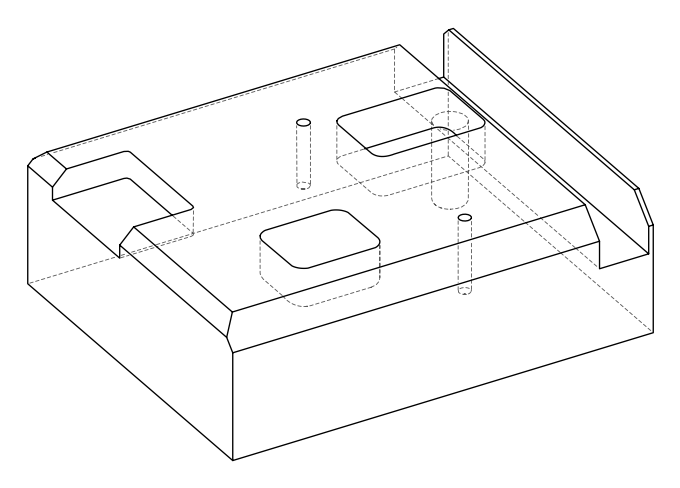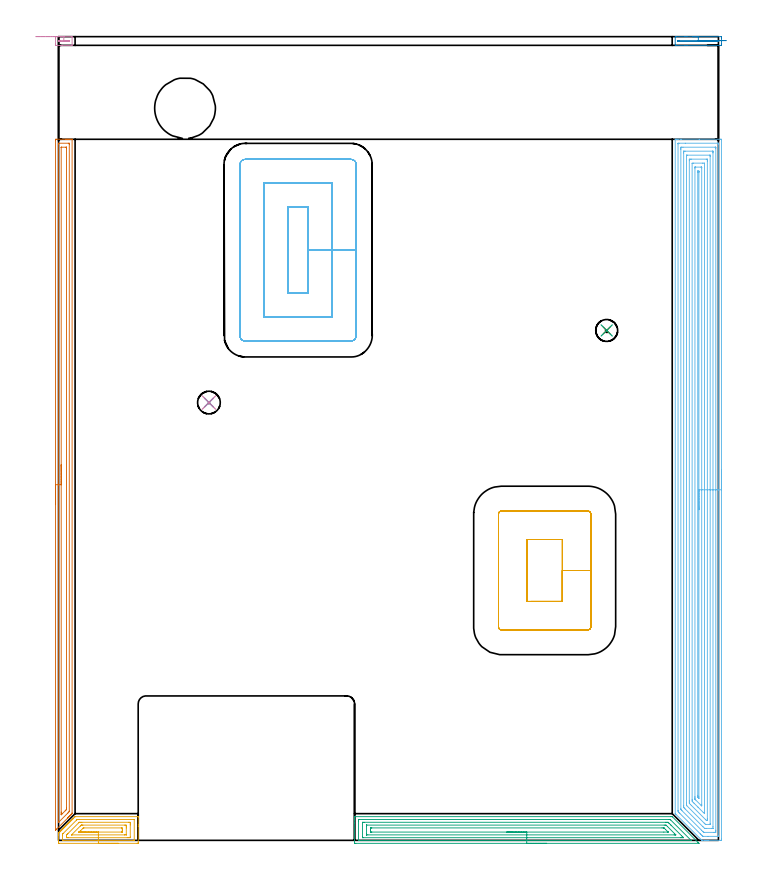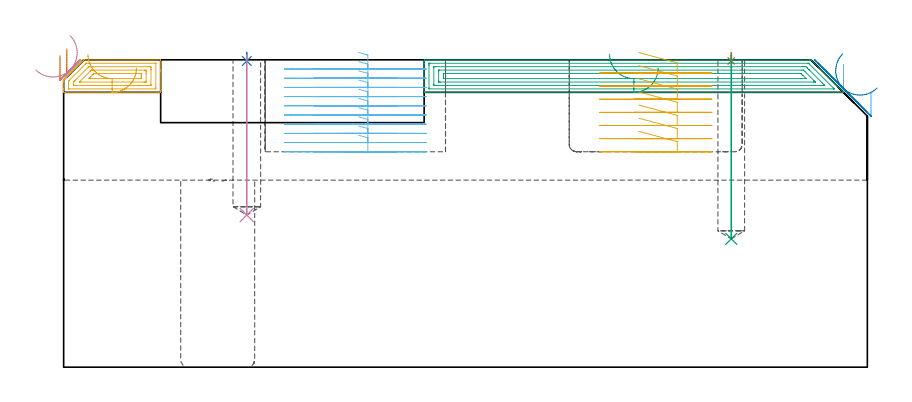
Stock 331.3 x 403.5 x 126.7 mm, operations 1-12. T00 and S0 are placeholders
(PLAN: 15 operations, 8 tool changes, 186.8 min)
(1 SPOT_DRILL | STEP1POCKET | NXT0321_9005460120000 | 0.03 min | 1 mm3)
(2 SPOT_DRILL_1 | STEP1POCKET_1 | NXT0321_9005460120000 | 0.03 min | 1 mm3)
(3 DRILL_BLIND_HOLE_INTO_CENTER | STEP1POCKET | UGT0301_505 | 0.3 min | 6774 mm3)
(4 DRILL_BLIND_HOLE_INTO_CENTER_1 | STEP1POCKET_1 | UGT0301_225 | 0.27 min | 6274 mm3)
(5 AREA_MILL | FG_CHAMFER_SURFACE | UGT0205_001 | 1.77 min | 4210 mm3)
(6 AREA_MILL_1 | FG_CHAMFER_SURFACE_1 | UGT0205_001 | 25.31 min | 96919 mm3)
(7 AREA_MILL_2 | FG_CHAMFER_SURFACE_2 | UGT0205_001 | 8.47 min | 11948 mm3)
(8 AREA_MILL_3 | FG_CHAMFER_SURFACE_3 | UGT0205_001 | 0.67 min | 3387 mm3)
(9 AREA_MILL_4 | FG_CHAMFER_SURFACE_4 | UGT0205_001 | 6.94 min | 15339 mm3)
(10 AREA_MILL_5 | FG_CHAMFER_SURFACE_5 | UGT0205_001 | 0.33 min | 331 mm3)
(11 MILL_RECTANGULAR_POCKET | POCKET_RECTANGULAR_STRAIGHT | NXT0201_007 | Follow Part, ap 6.25, ae 75% | 5.45 min | 221669 mm3)
(12 MILL_RECTANGULAR_POCKET_1 | POCKET_RECTANGULAR_STRAIGHT_1 | NXT0201_012 | Follow Part, ap 4, ae 75% | 13.68 min | 298232 mm3)
(13 MILL_SLOT | SLOT_PARTIAL_RECTANGULAR | NXT0201_008 | Follow Part, ap 1.5, ae 75% | 110.41 min | 202518 mm3)
(14 MILL_RECTANGULAR_SLOT | SLOT_RECTANGULAR | UGT0201_009 | Follow Part, ap 11.25, ae 75% | 9.69 min | 769263 mm3)
(15 MILL_THROUGH_HOLE_FROM_SOLID_MATERIAL | STEP1HOLE | NXT0201_007 | Circular | 3.48 min | 56068 mm3)
(TOOL NXT0321_9005460120000 | NC Spot Drill, 142deg, 12mm, Carbide, Uncoated | D12 PA142 FL30 Z2)
(TOOL UGT0301_505 | Carbide Drill 11.0 mm | D11 PA118 FL94 Z2)
(TOOL UGT0301_225 | Twist Drill 11.4 mm | D11.4 PA118 FL92 Z2)
(TOOL UGT0205_001 | Chamfer Mill 20 x 3 x 45 deg. | D20 FL50 Z2)
(TOOL NXT0201_007 | ENDMILL 25mm [R216.25-25050GCK54P 1620] | D25 R3 FL54 Z5)
(TOOL NXT0201_012 | ENDMILL 16mm [2P460-1600-NA 1630] | D16 FL38 Z6)
(TOOL NXT0201_008 | ENDMILL 6mm [2P460-0600-NA 1630] | D6 FL26 Z6)
(TOOL UGT0201_009 | End Mill 45 mm | D45 FL63 Z6)
(OP 1 SPOT_DRILL)
G17 G21 G94 G90
T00 M6
G54
G17 G0 G90 X275.2 Y256. S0 M3
G43 Z136.7 H0
G94 G81 G98 Z126.227 F250. R129.7
G80
M5
M2
(OP 2 SPOT_DRILL_1)
G17 G21 G94 G90
T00 M6
G54
G17 G0 G90 X75.5 Y219.8 S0 M3
G43 Z136.7 H0
G94 G81 G98 Z126.209 F250. R129.7
G80
M5
M2
(OP 3 DRILL_BLIND_HOLE_INTO_CENTER)
G17 G21 G94 G90
T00 M6
G54
G17 G0 G90 X275.2 Y256. S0 M3
G43 Z136.7 H0
G94 G81 G98 Z52.9 F250. R128.7
G80
M5
M2
(OP 4 DRILL_BLIND_HOLE_INTO_CENTER_1)
G17 G21 G94 G90
T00 M6
G54
G17 G0 G90 X75.5 Y219.8 S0 M3
G43 Z136.7 H0
G94 G81 G98 Z62.7 F250. R128.7
G80
M5
M2
(OP 5 AREA_MILL)
G17 G21 G94 G90
T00 M6
G54
G17 G0 G90 X30. Y-1.5 S1061 M3
G43 Z136.7 H0
Z123.3
G94 G1 X29.962 Z122.429 F250.
X29.848 Z121.564
X29.659 Z120.712
X29.397 Z119.88
X29.063 Z119.074
X28.66 Z118.3
X28.192 Z117.564
X27.66 Z116.872
X27.071 Z116.229
X26.428 Z115.64
X25.736 Z115.109
X25. Z114.64
X24.226 Z114.237
X23.42 Z113.903
X22.588 Z113.641
X21.736 Z113.452
X20.872 Z113.338
X20. Z113.3
X0.512
X0.017 Y-1.492 Z113.303
X0.007 Y-1.49 Z113.304
X0. Y-0.996 Z113.797
Y-0.25 Z114.548
Y-0.111 Z114.687
Y2.545 Z117.343
Y2.961 Z117.76
Y3.43 Z118.229
X0.002 Y3.51 Z118.309
X0.01 Y3.608 Z118.404
X0.124 Y3.725 Z118.521
X0.217 Y3.818 Z118.617
X0.327 Y3.927 Z118.726
X0.418 Y4.02 Z118.816
X0.512 Y4.113 Z118.912
X0.622 Y4.222 Z119.021
X0.713 Y4.315 Z119.111
X0.808 Y4.408 Z119.207
X0.916 Y4.517 Z119.316
X1.008 Y4.61 Z119.406
X1.103 Y4.703 Z119.503
X1.211 Y4.812 Z119.611
X1.303 Y4.905 Z119.701
X1.398 Y4.999 Z119.798
X1.506 Y5.106 Z119.906
X1.598 Y5.2 Z119.996
X1.693 Y5.294 Z120.093
X1.801 Y5.401 Z120.201
X1.893 Y5.495 Z120.291
X1.989 Y5.589 Z120.388
X2.096 Y5.696 Z120.496
X2.188 Y5.79 Z120.586
X2.284 Y5.884 Z120.684
X2.391 Y5.991 Z120.79
X2.483 Y6.085 Z120.881
X2.579 Y6.18 Z120.979
X2.686 Y6.286 Z121.085
X2.778 Y6.38 Z121.176
X2.875 Y6.475 Z121.274
X2.98 Y6.581 Z121.38
X3.073 Y6.675 Z121.471
X3.17 Y6.77 Z121.57
X3.275 Y6.876 Z121.675
X3.369 Y6.97 Z121.767
X3.465 Y7.065 Z121.865
X3.57 Y7.17 Z121.97
X3.664 Y7.266 Z122.062
X3.76 Y7.361 Z122.16
X3.865 Y7.465 Z122.265
X3.959 Y7.561 Z122.357
X4.056 Y7.656 Z122.455
X4.16 Y7.76 Z122.56
X4.254 Y7.856 Z122.652
X4.351 Y7.951 Z122.751
X4.455 Y8.055 Z122.855
X4.549 Y8.151 Z122.947
X4.646 Y8.246 Z123.046
X4.75 Y8.35 Z123.149
X4.844 Y8.446 Z123.242
X4.941 Y8.542 Z123.341
X5.045 Y8.645 Z123.444
X5.139 Y8.741 Z123.537
X5.237 Y8.837 Z123.636
X5.339 Y8.94 Z123.739
X5.434 Y9.036 Z123.832
X5.532 Y9.132 Z123.932
X5.634 Y9.235 Z124.034
X5.729 Y9.331 Z124.127
X5.827 Y9.427 Z124.227
X5.929 Y9.529 Z124.329
X6.024 Y9.626 Z124.422
X6.122 Y9.723 Z124.522
X6.224 Y9.824 Z124.624
X6.319 Y9.921 Z124.717
X6.418 Y10.018 Z124.817
X6.519 Y10.119 Z124.919
X6.614 Y10.216 Z125.012
X6.713 Y10.313 Z125.113
X6.814 Y10.414 Z125.213
X6.909 Y10.511 Z125.307
X7.008 Y10.609 Z125.408
X7.109 Y10.709 Z125.508
X7.204 Y10.806 Z125.602
X7.304 Y10.904 Z125.703
X7.403 Y11.004 Z125.803
X7.499 Y11.101 Z125.897
X7.599 Y11.199 Z125.999
X8.238 Y11.839 Z126.638
X8.272 Y11.871 Z126.665
X8.305 Y11.898 Z126.685
X8.485 Y11.9 Z126.7
X39.931
X39.99 Y11.895 Z126.693
X40. Y11.742 Z126.54
Y7.717 Z122.515
Y6.97 Z121.764
Y-0.996 Z113.8
X39.996 Y-1.373 Z113.423
X39.99 Y-1.491 Z113.305
X39.871 Y-1.498 Z113.299
X39.488 Y-1.5 Z113.3
X20.
Y-0.086 Z114.714
X2.259
X2.074 Y-0.083 Z114.717
X2.028 Y-0.081 Z114.719
X2.013 Y-0.079 Z114.721
X2.009 Y-0.068 Z114.732
X2.003 Y-0.026 Z114.774
X2.001 Y0.016 Z114.816
Y2.545 Z117.345
X2.003 Y2.826 Z117.626
X2.01 Y3.127 Z117.927
X2.112 Y3.25 Z118.05
X2.279 Y3.43 Z118.23
X9.072 Y10.222 Z125.022
X9.192 Y10.341 Z125.141
X9.275 Y10.419 Z125.219
X9.325 Y10.463 Z125.263
X9.348 Y10.479 Z125.279
X9.37 Y10.482 Z125.282
X9.397 Y10.484 Z125.284
X10.256 Y10.486 Z125.286
X37.742
X37.926 Y10.484 Z125.284
X37.972 Y10.481 Z125.281
X37.987 Y10.479 Z125.279
X37.991 Y10.468 Z125.268
X37.997 Y10.426 Z125.226
X37.999 Y10.384 Z125.184
Y0.491 Z115.291
X37.995 Y0.207 Z115.007
X37.99 Y0.018 Z114.818
X37.976 Y-0.079 Z114.721
X37.691 Y-0.086 Z114.714
X20.
Y1.329 Z116.129
X4.941
X4.383 Y1.332 Z116.132
X4.056 Y1.336 Z116.136
X4.009 Y1.659 Z116.459
X4.003 Y1.712 Z116.512
X4.001 Y2.545 Z117.345
X4.002 Y2.598 Z117.398
X4.01 Y2.655 Z117.455
X4.023 Y2.712 Z117.512
X4.056 Y2.752 Z117.552
X4.393 Y3.093 Z117.893
X4.729 Y3.43 Z118.23
X10.148 Y8.849 Z123.649
X10.256 Y8.954 Z123.754
X10.336 Y9.025 Z123.825
X10.385 Y9.065 Z123.865
X10.422 Y9.066 Z123.866
X10.585 Y9.069 Z123.869
X11.142 Y9.071 Z123.871
X11.697
X35.059
X35.617 Y9.068 Z123.868
X35.944 Y9.064 Z123.864
X35.991 Y8.741 Z123.541
X35.997 Y8.688 Z123.488
X36. Y7.856 Z122.656
Y7.8 Z122.6
Y1.604 Z116.404
X35.997 Y1.548 Z116.348
X35.99 Y1.438 Z116.238
X35.977 Y1.335 Z116.135
X35.944 Y1.334 Z116.134
X35.388 Y1.33 Z116.13
X35.059 Y1.329 Z116.129
X34.504
X20.
Y2.743 Z117.543
X6.927
X6.713 Y2.744 Z117.544
X6.511 Y2.746 Z117.546
X6.507 Y2.749 Z117.549
X6.506 Y2.751 Z117.551
X6.647 Y2.897 Z117.697
X6.713 Y2.964 Z117.764
X10.931 Y7.182 Z121.982
X11.142 Y7.391 Z122.191
X11.379 Y7.619 Z122.419
X11.43 Y7.65 Z122.45
X11.513 Y7.653 Z122.453
X11.684 Y7.655 Z122.455
X12.028 Y7.657 Z122.457
X12.226
X33.287 Y7.656 Z122.456
X33.487
X33.976 Y7.65 Z122.45
X33.996 Y7.147 Z121.947
X33.998 Y6.97 Z121.77
X34. Y6.258 Z121.058
X33.999 Y2.895 Z117.695
X33.996 Y2.806 Z117.606
X33.991 Y2.763 Z117.563
X33.988 Y2.749 Z117.549
X33.969 Y2.748 Z117.548
X33.287 Y2.743 Z117.543
X33.089
X20.
Y4.157 Z118.957
X11.142
X10.41 Y4.161 Z118.961
X10.405 Y4.163 Z118.963
X10.391 Y4.18 Z118.98
X10.52 Y4.315 Z119.115
X10.828 Y4.628 Z119.428
X11.142 Y4.944 Z119.744
X12.028 Y5.83 Z120.63
X12.156 Y5.957 Z120.757
X12.286 Y6.085 Z120.885
X12.415 Y6.208 Z121.008
X12.439 Y6.229 Z121.029
X12.494 Y6.236 Z121.036
X12.598 Y6.239 Z121.039
X12.756 Y6.242 Z121.042
X31.515
X31.673 Y6.241 Z121.041
X31.98 Y6.236 Z121.036
X31.99 Y6.085 Z120.885
X31.998 Y5.603 Z120.403
X31.999 Y5.2 Z120.
X32. Y4.716 Z119.516
X31.996 Y4.315 Z119.115
X31.992 Y4.194 Z118.994
X31.991 Y4.17 Z118.97
X31.936 Y4.164 Z118.964
X31.831 Y4.161 Z118.961
X31.673 Y4.158 Z118.958
X20. Y4.157 Z118.957
X19.128 Z118.995
X18.264 Z119.109
X17.412 Z119.298
X16.58 Z119.56
X15.774 Z119.894
X15. Z120.297
X14.264 Z120.765
X13.572 Z121.296
X12.929 Z121.886
X12.34 Z122.529
X11.808 Z123.221
X11.34 Z123.957
X10.937 Z124.731
X10.603 Z125.537
X10.341 Z126.369
X10.152 Z127.22
X10.038 Z128.085
X10. Z128.957
G0 Z136.7
M5
M2
(OP 6 AREA_MILL_1)
G17 G21 G94 G90
T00 M6
G54
G17 G0 G90 X332.8 Y186. S1061 M3
G43 Z136.7 H0
Z113.5
G94 G1 Y185.962 Z112.628 F250.
Y185.848 Z111.763
Y185.659 Z110.912
Y185.397 Z110.08
Y185.063 Z109.274
Y184.66 Z108.5
Y184.192 Z107.764
Y183.66 Z107.072
Y183.071 Z106.429
Y182.428 Z105.84
Y181.736 Z105.308
Y181. Z104.84
Y180.226 Z104.437
Y179.42 Z104.103
Y178.588 Z103.841
Y177.736 Z103.652
Y176.872 Z103.538
Y176. Z103.5
Y0.976
X332.799 Y0.607 Z103.501
X332.794 Y0.09 Z103.504
X332.792 Y0.008 Z103.506
X332.28 Y0. Z104.018
X326.075 Z110.219
X325.508 Z110.788
X325.189 Z111.107
X324.622 Z111.674
X324.302 Z111.992
X323.291 Y0.001 Z113.008
X322.998 Y0.01 Z113.301
X322.973 Y0.032 Z113.326
X322.839 Y0.161 Z113.46
X322.788 Y0.211 Z113.51
X309.896 Y13.103 Z126.403
X309.631 Y13.373 Z126.664
X309.604 Y13.405 Z126.689
X309.6 Y13.55 Z126.7
Y351.839
X309.603 Y351.991 Z126.688
X309.628 Y352. Z126.663
X309.975 Z126.324
X310.367 Z125.932
X311.007 Z125.288
X312.213 Z124.084
X312.779 Z123.515
X321.643 Z114.654
X332.28 Z104.018
X332.566 Y351.997 Z103.731
X332.792 Y351.99 Z103.506
X332.799 Y351.762 Z103.499
X332.8 Y176. Z103.5
X331.386 Z104.914
Y2.4
X331.384 Y2.171 Z104.916
X331.382 Y2.061 Z104.918
X331.379 Y2.015 Z104.921
X331.286 Y2.01 Z105.014
X330.895 Y2.002 Z105.405
X326.075 Y2. Z110.225
X323.806 Z112.494
X323.611 Y2.002 Z112.689
X323.514 Y2.006 Z112.786
X323.467 Y2.01 Z112.833
X323.416 Y2.045 Z112.884
X323.059 Y2.392 Z113.241
X322.53 Y2.92 Z113.77
X322.165 Y3.285 Z114.135
X311.893 Y13.557 Z124.407
X311.457 Y13.996 Z124.843
X311.021 Y14.444 Z125.279
X311.014 Y14.881 Z125.286
Y14.889
Y349.6
X311.016 Y349.829 Z125.284
X311.018 Y349.939 Z125.282
X311.021 Y349.985 Z125.279
X311.114 Y349.99 Z125.186
X311.505 Y349.998 Z124.795
X314.654 Y350. Z121.646
X331.004 Y349.999 Z105.296
X331.25 Y349.995 Z105.05
X331.349 Y349.99 Z104.951
X331.379 Y349.982 Z104.921
X331.382 Y349.937 Z104.918
X331.384 Y349.83 Z104.916
X331.386 Y349.615 Z104.914
Y176.
X329.972 Z106.328
X329.971 Y5.07 Z106.329
X329.97 Y4.718 Z106.33
X329.966 Y4.178 Z106.334
X329.965 Y4.011 Z106.335
X329.794 Y4.003 Z106.506
X329.621 Y4.001 Z106.679
X328.911 Y4. Z107.389
X324.302 Y4.001 Z111.998
X324.126 Y4.002 Z112.174
X324.008 Y4.006 Z112.292
X323.916 Y4.01 Z112.384
X323.871 Y4.04 Z112.429
X323.725 Y4.178 Z112.575
X323.416 Y4.484 Z112.884
X322.829 Y5.07 Z113.471
X313.011 Y14.889 Z123.289
X312.779 Y15.122 Z123.521
X312.454 Y15.456 Z123.846
X312.436 Y15.475 Z123.864
X312.433 Y15.507 Z123.867
X312.43 Y15.569 Z123.87
X312.429 Y15.663 Z123.871
Y15.781
Y346.93
X312.43 Y347.282 Z123.87
X312.433 Y347.822 Z123.867
X312.435 Y347.989 Z123.865
X312.606 Y347.997 Z123.694
X312.779 Y347.998 Z123.521
X313.49 Y348. Z122.81
X329.621 Y347.999 Z106.679
X329.797 Y347.997 Z106.503
X329.914 Y347.993 Z106.386
X329.955 Y347.99 Z106.345
X329.965 Y347.978 Z106.335
X329.967 Y347.94 Z106.333
X329.969 Y347.822 Z106.331
X329.971 Y347.469 Z106.329
X329.972 Y176. Z106.328
X328.557 Z107.743
Y6.855
X328.555 Y6.143 Z107.745
X328.552 Y6.04 Z107.748
X328.551 Y6.016 Z107.749
X328.536 Y6.01 Z107.764
X328.485 Y6.007 Z107.815
X328.273 Y6.002 Z108.027
X327.848 Y6. Z108.452
X325.189 Z111.111
X324.727 Y6.001 Z111.573
X324.515 Y6.003 Z111.785
X324.409 Y6.007 Z111.891
X324.358 Y6.01 Z111.942
X324.302 Y6.058 Z111.998
X323.494 Y6.855 Z112.806
X323.416 Y6.933 Z112.884
X314.552 Y15.796 Z121.748
X314.117 Y16.237 Z122.183
X313.899 Y16.461 Z122.401
X313.85 Y16.514 Z122.451
X313.847 Y16.572 Z122.453
X313.845 Y16.674 Z122.455
X313.843 Y17.388 Z122.457
Y17.566
Y345.145
X313.845 Y345.857 Z122.455
X313.848 Y345.96 Z122.452
X313.849 Y345.984 Z122.451
X313.864 Y345.99 Z122.436
X313.915 Y345.993 Z122.385
X314.128 Y345.998 Z122.172
X314.552 Y346. Z121.748
X328.284 Y345.999 Z108.016
X328.484 Y345.996 Z107.816
X328.533 Y345.992 Z107.767
X328.551 Y345.989 Z107.749
X328.552 Y345.974 Z107.748
X328.555 Y345.908 Z107.745
X328.557 Y345.323 Z107.743
Y345.145
Y176.
X327.143 Z109.157
X327.142 Y8.275 Z109.158
X327.141 Y8.153 Z109.159
X327.137 Y8.056 Z109.163
X327.134 Y8.009 Z109.166
X327.12 Y8.008 Z109.18
X326.961 Y8.003 Z109.339
X326.711 Y8. Z109.589
X324.938 Z111.362
X324.859 Y8.003 Z111.441
X324.82 Y8.006 Z111.48
X324.802 Y8.01 Z111.498
X324.728 Y8.08 Z111.572
X324.446 Y8.354 Z111.854
X324.302 Y8.496 Z111.998
X324.158 Y8.641 Z112.143
X315.439 Y17.36 Z120.861
X315.337 Y17.465 Z120.963
X315.287 Y17.519 Z121.013
X315.264 Y17.546 Z121.036
X315.263 Y17.566 Z121.037
X315.259 Y17.747 Z121.041
X315.257 Y18.459 Z121.043
Y18.642
X315.258 Y343.726 Z121.042
X315.259 Y343.847 Z121.041
X315.263 Y343.944 Z121.037
X315.266 Y343.991 Z121.034
X315.28 Y343.992 Z121.02
X315.439 Y343.997 Z120.861
X315.689 Y343.999 Z120.611
X326.961 Z109.339
X327.052 Y343.997 Z109.248
X327.108 Y343.994 Z109.192
X327.133 Y343.991 Z109.167
X327.136 Y343.908 Z109.164
X327.141 Y343.542 Z109.159
X327.143 Y343.359 Z109.157
Y176.
X325.729 Z110.571
Y10.775
X325.727 Y10.426 Z110.573
X325.724 Y10.154 Z110.576
X325.722 Y10.027 Z110.578
X325.603 Y10.009 Z110.697
X325.4 Y10.007 Z110.9
X325.295 Y10.01 Z111.005
X325.243 Y10.017 Z111.057
X325.189 Y10.067 Z111.111
X324.823 Y10.426 Z111.477
X317.681 Y17.566 Z118.619
X317.211 Y18.04 Z119.089
X316.8 Y18.459 Z119.5
X316.678 Y18.6 Z119.622
X316.676 Y18.731 Z119.624
X316.672 Y19.002 Z119.628
X316.671 Y19.352 Z119.629
Y19.896
Y341.225
X316.673 Y341.574 Z119.627
X316.676 Y341.846 Z119.624
X316.678 Y341.973 Z119.622
X316.797 Y341.991 Z119.503
X317.211 Y341.996 Z119.089
X317.675 Y342. Z118.625
X325.189 Y341.999 Z111.111
X325.657 Y341.996 Z110.643
X325.714 Y341.99 Z110.586
X325.722 Y341.93 Z110.578
X325.725 Y341.574 Z110.575
X325.728 Y341.031 Z110.572
X325.729 Y176. Z110.571
X324.315 Z111.985
X324.314 Y13.984 Z111.986
X324.302 Y13.407 Z111.998
X323.703 Y13.996 Z112.597
X321.023 Y16.674 Z115.277
X319.238 Y18.459 Z117.062
X318.984 Y18.713 Z117.316
X318.35 Y19.352 Z117.95
X318.098 Y19.612 Z118.202
X318.086 Y20.244 Z118.214
X318.085 Y20.257 Z118.215
X318.086 Y339.801 Z118.214
X318.098 Y339.99 Z118.202
X318.776 Y339.999 Z117.524
X323.416 Z112.884
X324.097 Y339.996 Z112.203
X324.302 Y339.99 Z111.998
X324.314 Y339.789 Z111.986
Y339.777
X324.315 Y176. Z111.985
X322.901 Z113.399
X322.9 Y18.086 Z113.4
X322.898 Y17.566 Z113.402
X322.896 Y17.355 Z113.404
X322.894 Y17.277 Z113.406
X322.582 Y17.566 Z113.718
X319.87 Y20.276 Z116.43
X319.659 Y20.494 Z116.641
X319.554 Y20.605 Z116.746
X319.506 Y20.661 Z116.794
X319.505 Y20.763 Z116.795
X319.501 Y21.137 Z116.799
X319.5 Y21.51 Z116.8
Y22.029
Y337.485
X319.502 Y337.858 Z116.798
X319.505 Y337.964 Z116.795
X319.507 Y337.989 Z116.793
X319.513 Y337.992 Z116.787
X319.54 Y337.996 Z116.76
X319.65 Y337.999 Z116.65
X319.87 Y338. Z116.43
X322.53 Z113.77
X322.75 Y337.994 Z113.55
X322.858 Y337.99 Z113.442
X322.894 Y337.98 Z113.406
X322.896 Y337.95 Z113.404
X322.898 Y337.865 Z113.402
X322.9 Y337.631 Z113.4
X322.901 Y176. Z113.399
X321.486 Z114.814
Y21.871
X321.482 Y21.299 Z114.818
X321.479 Y21.137 Z114.821
X321.475 Y21.133 Z114.825
X321.463 Y21.137 Z114.837
X321.108 Y21.491 Z115.192
X321.015 Y21.587 Z115.285
X320.955 Y21.654 Z115.345
X320.92 Y21.696 Z115.38
X320.919 Y21.728 Z115.381
X320.915 Y21.87 Z115.385
X320.914 Y22.029 Z115.386
Y22.606
Y335.326
X320.917 Y335.903 Z115.383
X320.92 Y335.982 Z115.38
X320.922 Y335.99 Z115.378
X320.933 Y335.994 Z115.367
X320.976 Y335.998 Z115.324
X321.453 Y335.991 Z114.847
X321.477 Y335.99 Z114.823
X321.48 Y335.967 Z114.82
X321.483 Y335.899 Z114.817
X321.485 Y335.761 Z114.815
X321.486 Y335.484 Z114.814
Y335.326
Y176.
Y175.128 Z114.852
Y174.264 Z114.966
Y173.412 Z115.154
Y172.58 Z115.417
Y171.774 Z115.751
Y171. Z116.153
Y170.264 Z116.622
Y169.572 Z117.153
Y168.929 Z117.743
Y168.34 Z118.386
Y167.808 Z119.078
Y167.34 Z119.814
Y166.937 Z120.587
Y166.603 Z121.393
Y166.341 Z122.225
Y166.152 Z123.077
Y166.038 Z123.942
Y166. Z124.814
G0 Z136.7
M5
M2
(OP 7 AREA_MILL_2)
G17 G21 G94 G90
T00 M6
G54
G17 G0 G90 X-1.5 Y168.55 S1061 M3
G43 Z136.7 H0
Z128.4
G94 G1 Y168.588 Z127.528 F250.
Y168.702 Z126.664
Y168.891 Z125.812
Y169.153 Z124.98
Y169.487 Z124.174
Y169.89 Z123.4
Y170.359 Z122.664
Y170.89 Z121.972
Y171.479 Z121.329
Y172.122 Z120.74
Y172.814 Z120.209
Y173.55 Z119.74
Y174.324 Z119.337
Y175.13 Z119.003
Y175.962 Z118.741
Y176.814 Z118.552
Y177.679 Z118.438
Y178.55 Z118.4
Y351.384
X-1.496 Y351.694 Z118.402
X-1.491 Y351.99 Z118.406
X-1.191 Y352. Z118.706
X3.541 Z123.435
X4.094 Z123.991
X4.432 Z124.328
X4.985 Z124.882
X5.323 Z125.218
X5.999 Z125.898
X6.356 Z126.256
X6.749 Y351.992 Z126.641
X6.797 Y351.99 Z126.688
X6.8 Y351.83 Z126.7
Y13.742
X6.803 Y13.412 Z126.697
X6.531 Y13.131 Z126.431
X6.214 Y12.813 Z126.111
X6.166 Y12.766 Z126.065
X5.965 Y12.564 Z125.863
X5.917 Y12.516 Z125.814
X5.87 Y12.47 Z125.769
X5.667 Y12.266 Z125.566
X5.62 Y12.219 Z125.517
X5.574 Y12.173 Z125.473
X5.369 Y11.968 Z125.268
X5.323 Y11.922 Z125.22
X5.277 Y11.877 Z125.176
X5.071 Y11.671 Z124.97
X5.026 Y11.625 Z124.923
X4.981 Y11.581 Z124.88
X4.774 Y11.373 Z124.673
X4.729 Y11.328 Z124.626
X4.685 Y11.284 Z124.584
X4.476 Y11.075 Z124.375
X4.432 Y11.031 Z124.329
X-0.914 Y5.685 Z118.984
X-1.005 Y5.595 Z118.895
X-1.181 Y5.418 Z118.718
X-1.36 Y5.239 Z118.538
X-1.482 Y5.121 Z118.416
X-1.495 Y5.117 Z118.403
X-1.499 Y5.121 Z118.399
X-1.5 Y178.55 Z118.4
X-0.086 Z119.814
X-0.085 Y349.66 Z119.815
X-0.084 Y349.723 Z119.816
X-0.079 Y349.848 Z119.821
X-0.067 Y349.99 Z119.833
X-0.023 Y349.992 Z119.877
X0.467 Y349.999 Z120.367
X4.923 Z124.823
X5.323 Y349.993 Z125.223
X5.374 Y349.99 Z125.274
X5.381 Y349.786 Z125.281
X5.385 Y349.66 Z125.285
X5.386 Y349.598 Z125.286
Y349.535
X5.385 Y14.648 Z125.285
X5.384 Y14.587 Z125.284
X5.38 Y14.523 Z125.28
X5.371 Y14.433 Z125.271
X5.323 Y14.38 Z125.223
X5.014 Y14.065 Z124.914
X4.705 Y13.755 Z124.605
X0.108 Y9.158 Z120.008
X-0.023 Y9.029 Z119.877
X-0.068 Y8.988 Z119.832
X-0.077 Y8.983 Z119.823
X-0.08 Y9.018 Z119.82
X-0.084 Y9.101 Z119.816
X-0.086 Y9.352 Z119.814
Y178.55
X1.328 Z121.228
X1.329 Y347.811 Z121.229
X1.331 Y347.919 Z121.231
X1.333 Y347.972 Z121.233
X1.335 Y347.99 Z121.235
X1.383 Y347.993 Z121.283
X1.572 Y347.999 Z121.472
X3.729 Z123.629
X3.855 Y347.996 Z123.755
X3.954 Y347.99 Z123.854
X3.966 Y347.985 Z123.866
X3.968 Y347.979 Z123.868
X3.97 Y347.955 Z123.87
X3.971 Y347.811 Z123.871
Y347.38
Y16.434
X3.97 Y16.005 Z123.87
X3.966 Y15.541 Z123.866
X3.965 Y15.491 Z123.865
X3.937 Y15.448 Z123.837
X3.873 Y15.378 Z123.773
X3.79 Y15.292 Z123.69
X3.541 Y15.04 Z123.441
X3.345 Y14.844 Z123.245
X1.759 Y13.258 Z121.659
X1.561 Y13.06 Z121.461
X1.359 Y12.862 Z121.259
X1.35 Y12.861 Z121.25
X1.335 Y12.862 Z121.235
X1.334 Y12.895 Z121.234
X1.33 Y13.292 Z121.23
X1.329 Y13.755 Z121.229
X1.328 Y14.186 Z121.228
Y178.55
Y179.422 Z121.267
Y180.287 Z121.38
Y181.138 Z121.569
Y181.97 Z121.832
Y182.776 Z122.165
Y183.55 Z122.568
Y184.286 Z123.037
Y184.978 Z123.568
Y185.621 Z124.157
Y186.211 Z124.801
Y186.742 Z125.493
Y187.21 Z126.228
Y187.613 Z127.002
Y187.947 Z127.808
Y188.209 Z128.64
Y188.398 Z129.492
Y188.512 Z130.357
Y188.55 Z131.228
G0 Z136.7
M5
M2
(OP 8 AREA_MILL_3)
G17 G21 G94 G90
T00 M6
G54
G17 G0 G90 X321.2 Y403.5 S1061 M3
G43 Z136.7 H0
Z129.237
G94 G1 X320.611 Z128.594 F250.
X320.08 Z127.902
X319.611 Z127.166
X319.208 Z126.392
X318.874 Z125.586
X318.612 Z124.754
X318.423 Z123.903
X318.309 Z123.038
X318.271 Z122.166
X318.309 Z121.295
X318.423 Z120.43
X318.612 Z119.578
X318.874 Z118.746
X319.208 Z117.94
X319.611 Z117.166
X320.08 Z116.43
X320.611 Z115.738
X321.2 Z115.095
X332.72 Y403.499 Z103.575
X332.791 Y403.494 Z103.505
X332.798 Y403.061 Z103.502
X332.8 Y402.544 Z103.5
Y399.903
X332.798 Y399.539 Z103.502
X332.791 Y399.106 Z103.505
X332.72 Y399.101 Z103.575
X315.439 Y399.1 Z120.855
X314.555 Z121.745
X310.12 Z126.18
X309.607 Y399.11 Z126.693
X309.6 Y399.539 Z126.7
Y403.061
X309.607 Y403.49 Z126.693
X310.119 Y403.5 Z126.181
X314.552 Z121.748
X315.439 Z120.855
X321.2 Z115.095
X321.202 Y403.061 Z115.098
X321.2 Y401.5 Z115.1
X331.302 Z104.998
X331.319 Y401.498 Z104.981
X331.369 Y401.49 Z104.931
X331.385 Y401.308 Z104.915
X331.386 Y401.3 Z104.914
X331.385 Y401.191 Z104.915
X331.383 Y401.137 Z104.917
X331.38 Y401.118 Z104.92
X331.312 Y401.11 Z104.988
X330.909 Y401.101 Z105.391
X311.098 Y401.1 Z125.202
X311.081 Y401.102 Z125.219
X311.031 Y401.109 Z125.269
X311.015 Y401.292 Z125.285
X311.014 Y401.3 Z125.286
X311.015 Y401.409 Z125.285
X311.017 Y401.463 Z125.283
X311.02 Y401.482 Z125.28
X311.088 Y401.49 Z125.212
X311.491 Y401.499 Z124.809
X321.2 Y401.5 Z115.1
X321.843 Z114.511
X322.535 Z113.98
X323.271 Z113.511
X324.045 Z113.108
X324.851 Z112.774
X325.683 Z112.512
X326.535 Z112.323
X327.4 Z112.209
X328.271 Z112.171
X329.143 Z112.209
X330.008 Z112.323
X330.859 Z112.512
X331.691 Z112.774
X332.497 Z113.108
X333.271 Z113.511
X334.007 Z113.98
X334.699 Z114.511
X335.342 Z115.1
G0 Z136.7
M5
M2
(OP 9 AREA_MILL_4)
G17 G21 G94 G90
T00 M6
G54
G17 G0 G90 X245.05 Y-1.5 S1061 M3
G43 Z136.7 H0
Z123.3
G94 G1 X245.012 Z122.428 F250.
X244.898 Z121.564
X244.709 Z120.712
X244.447 Z119.88
X244.113 Z119.074
X243.71 Z118.3
X243.242 Z117.564
X242.71 Z116.872
X242.121 Z116.229
X241.478 Z115.64
X240.786 Z115.108
X240.05 Z114.64
X239.276 Z114.237
X238.47 Z113.903
X237.638 Z113.641
X236.787 Z113.452
X235.922 Z113.338
X235.05 Z113.3
X149.227
X148.838 Y-1.497 Z113.302
X148.61 Y-1.492 Z113.306
X148.6 Y-1.261 Z113.537
Y8.741 Z123.535
Y10.155 Z124.951
Y10.511 Z125.306
Y11.224 Z126.024
Y11.494 Z126.294
X148.607 Y11.876 Z126.667
X148.609 Y11.897 Z126.688
X148.78 Y11.9 Z126.7
X307.472
X308.1 Y11.906 Z126.692
X308.154 Y11.847 Z126.645
X308.162 Y11.839 Z126.637
X320.998 Y-0.996 Z113.8
X321.352 Y-1.352 Z113.448
X321.439 Y-1.439 Z113.361
X321.469 Y-1.471 Z113.329
X321.483 Y-1.494 Z113.305
X321.469 Y-1.5 Z113.3
X235.05
Y-0.086 Z114.714
X150.989 Y-0.085 Z114.715
X150.61 Y-0.073 Z114.727
X150.606 Y0.044 Z114.844
X150.601 Y0.299 Z115.099
X150.6 Y9.626 Z124.426
X150.602 Y10.035 Z124.835
X150.61 Y10.447 Z125.247
X150.617 Y10.48 Z125.28
X150.636 Y10.482 Z125.282
X150.689 Y10.484 Z125.284
X150.798 Y10.485 Z125.285
X151.015 Y10.486 Z125.286
X306.595
X307.028 Y10.48 Z125.28
X307.051 Y10.479 Z125.279
X307.09 Y10.448 Z125.248
X307.179 Y10.367 Z125.167
X307.307 Y10.243 Z125.043
X317.297 Y0.253 Z115.053
X317.512 Y0.035 Z114.835
X317.592 Y-0.05 Z114.75
X317.617 Y-0.078 Z114.722
X317.588 Y-0.081 Z114.719
X317.492 Y-0.084 Z114.716
X317.297 Y-0.086 Z114.714
X317.272
X235.05
Y1.328 Z116.128
X153.137 Y1.329 Z116.129
X152.803 Y1.331 Z116.131
X152.692 Y1.333 Z116.133
X152.612 Y1.335 Z116.135
X152.608 Y1.459 Z116.259
X152.603 Y1.659 Z116.459
X152.6 Y1.86 Z116.66
X152.601 Y8.94 Z123.74
X152.605 Y9.008 Z123.808
X152.61 Y9.057 Z123.857
X152.638 Y9.064 Z123.864
X152.803 Y9.067 Z123.867
X153.364 Y9.071 Z123.871
X304.781
X305.342 Y9.07 Z123.87
X305.675 Y9.068 Z123.868
X306.004 Y9.065 Z123.865
X306.349 Y8.741 Z123.541
X306.569 Y8.529 Z123.329
X307.245 Y7.856 Z122.656
X307.463 Y7.638 Z122.438
X312.827 Y2.274 Z117.074
X313.439 Y1.659 Z116.459
X313.721 Y1.371 Z116.171
X313.744 Y1.335 Z116.135
X313.721 Y1.334 Z116.134
X313.16 Y1.33 Z116.13
X312.827 Y1.329 Z116.129
X312.267 Y1.328 Z116.128
X235.05
Y2.743 Z117.543
X155.285
X154.721 Y2.744 Z117.544
X154.663 Y2.746 Z117.546
X154.624 Y2.749 Z117.549
X154.61 Y2.752 Z117.552
X154.608 Y2.774 Z117.574
X154.604 Y2.99 Z117.79
X154.6 Y3.421 Z118.221
Y6.961 Z121.761
X154.604 Y7.408 Z122.208
X154.608 Y7.627 Z122.427
X154.61 Y7.649 Z122.449
X154.633 Y7.651 Z122.451
X154.692 Y7.655 Z122.455
X154.792 Y7.656 Z122.456
X304.088 Y7.657 Z122.457
X304.781 Y7.652 Z122.452
X304.989 Y7.65 Z122.45
X305.675 Y6.976 Z121.776
X309.251 Y3.4 Z118.2
X309.654 Y2.993 Z117.793
X309.849 Y2.793 Z117.593
X309.888 Y2.751 Z117.551
X309.867 Y2.749 Z117.549
X309.809 Y2.747 Z117.547
X309.251 Y2.743 Z117.543
X309.051
X235.05
Y4.157 Z118.957
X157.273
X157.113 Y4.159 Z118.959
X156.795 Y4.164 Z118.964
X156.61 Y4.168 Z118.968
X156.606 Y4.22 Z119.02
X156.604 Y4.315 Z119.115
X156.6 Y4.981 Z119.781
Y5.2 Z120.
Y6.085 Z120.885
X156.601 Y6.168 Z120.968
X156.602 Y6.21 Z121.01
X156.606 Y6.23 Z121.03
X156.608 Y6.235 Z121.035
X156.636 Y6.236 Z121.036
X156.954 Y6.242 Z121.042
X157.114 Y6.243 Z121.043
X157.273
X302.993
X303.73 Y6.241 Z121.041
X303.887 Y6.238 Z121.038
X303.936 Y6.236 Z121.036
X303.995 Y6.194 Z120.994
X304.109 Y6.085 Z120.885
X304.781 Y5.42 Z120.22
X305.886 Y4.315 Z119.115
X305.954 Y4.244 Z119.044
X306.004 Y4.187 Z118.987
X306.023 Y4.163 Z118.963
X305.994 Y4.162 Z118.962
X305.833 Y4.158 Z118.958
X303.887 Y4.157 Z118.957
X235.05
X234.178 Z118.995
X233.314 Z119.109
X232.462 Z119.298
X231.63 Z119.56
X230.824 Z119.894
X230.05 Z120.297
X229.314 Z120.765
X228.622 Z121.296
X227.979 Z121.886
X227.39 Z122.529
X226.859 Z123.221
X226.39 Z123.957
X225.987 Z124.731
X225.653 Z125.537
X225.391 Z126.369
X225.202 Z127.22
X225.088 Z128.085
X225.05 Z128.957
G0 Z136.7
M5
M2
(OP 10 AREA_MILL_5)
G17 G21 G94 G90
T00 M6
G54
G17 G0 G90 X-11.492 Y403.5 S1061 M3
G43 Z136.7 H0
Z122.55
G94 G1 X-10.849 Z121.961 F250.
X-10.157 Z121.43
X-9.421 Z120.961
X-8.647 Z120.558
X-7.841 Z120.224
X-7.009 Z119.962
X-6.158 Z119.773
X-5.293 Z119.659
X-4.421 Z119.621
X-3.55 Z119.659
X-2.685 Z119.773
X-1.833 Z119.962
X-1.001 Z120.224
X-0.195 Z120.558
X0.579 Z120.961
X1.315 Z121.43
X2.007 Z121.961
X2.65 Z122.55
X6.66 Z126.56
X6.793 Y403.49 Z126.693
X6.8 Y403.061 Z126.7
Y399.539
X6.793 Y399.11 Z126.693
X6.66 Y399.1 Z126.56
X1.759 Z121.659
X0.868 Z120.761
X-1.358 Y399.101 Z118.538
X-1.491 Y399.105 Z118.405
X-1.497 Y399.539 Z118.403
X-1.5 Y400.118 Z118.4
Y402.759
X-1.498 Y403.061 Z118.402
X-1.491 Y403.495 Z118.405
X-1.357 Y403.499 Z118.538
X0.868 Y403.5 Z120.761
X1.756 Z121.656
X2.65 Z122.55
Y401.5
X4.23 Z124.13
X4.432 Z124.332
X5.124 Y401.496 Z125.024
X5.323 Y401.49 Z125.223
X5.379 Y401.477 Z125.279
X5.383 Y401.362 Z125.283
X5.384 Y401.3 Z125.284
X5.383 Y401.241 Z125.283
X5.379 Y401.178 Z125.279
X5.368 Y401.11 Z125.268
X5.323 Y401.108 Z125.223
X4.634 Y401.101 Z124.534
X0.868 Y401.1 Z120.768
X0.176 Y401.104 Z120.076
X-0.023 Y401.11 Z119.877
X-0.079 Y401.123 Z119.821
X-0.083 Y401.238 Z119.817
X-0.084 Y401.3 Z119.816
X-0.083 Y401.359 Z119.817
X-0.079 Y401.422 Z119.821
X-0.068 Y401.49 Z119.832
X-0.023 Y401.491 Z119.877
X0.666 Y401.499 Z120.566
X2.65 Y401.5 Z122.55
X3.239 Z123.193
X3.77 Z123.885
X4.239 Z124.621
X4.642 Z125.395
X4.976 Z126.201
X5.238 Z127.033
X5.427 Z127.885
X5.541 Z128.749
X5.579 Z129.621
X5.541 Z130.493
X5.427 Z131.357
X5.238 Z132.209
X4.976 Z133.041
X4.642 Z133.847
X4.239 Z134.621
X3.77 Z135.357
X3.239 Z136.049
X2.65 Z136.692
G0 Z136.7
M5
M2
(OP 11 MILL_RECTANGULAR_POCKET)
G17 G21 G94 G90
T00 M6
G54
G17 G0 G90 X237.098 Y119.95 S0 M3
G43 Z136.7 H1
Z129.7
G94 G1 X252.95 Z125.452 F250.
Y135.5 Z121.286
Y151.05 F500.
X235.15
Y119.95
X252.95
Y135.5
X267.2
Y163.9
G3 X265.8 Y165.3 R1.4
G1 X222.3
G3 X220.9 Y163.9 R1.4
G1 Y107.1
G3 X222.3 Y105.7 R1.4
G1 X265.8
G3 X267.2 Y107.1 R1.4
G1 Y135.5
Y136.5
G0 X237.098 Y119.95 Z124.286
G1 X252.95 Z120.038 F250.
Y135.5 Z115.871
Y151.05 F500.
X235.15
Y119.95
X252.95
Y135.5
X267.2
Y163.9
G3 X265.8 Y165.3 R1.4
G1 X222.3
G3 X220.9 Y163.9 R1.4
G1 Y107.1
G3 X222.3 Y105.7 R1.4
G1 X265.8
G3 X267.2 Y107.1 R1.4
G1 Y135.5
Y136.5
G0 X237.098 Y119.95 Z118.871
G1 X252.95 Z114.624 F250.
Y135.5 Z110.457
Y151.05 F500.
X235.15
Y119.95
X252.95
Y135.5
X267.2
Y163.9
G3 X265.8 Y165.3 R1.4
G1 X222.3
G3 X220.9 Y163.9 R1.4
G1 Y107.1
G3 X222.3 Y105.7 R1.4
G1 X265.8
G3 X267.2 Y107.1 R1.4
G1 Y135.5
Y136.5
G0 X237.098 Y119.95 Z113.457
G1 X252.95 Z109.209 F250.
Y135.5 Z105.043
Y151.05 F500.
X235.15
Y119.95
X252.95
Y135.5
X267.2
Y163.9
G3 X265.8 Y165.3 R1.4
G1 X222.3
G3 X220.9 Y163.9 R1.4
G1 Y107.1
G3 X222.3 Y105.7 R1.4
G1 X265.8
G3 X267.2 Y107.1 R1.4
G1 Y135.5
Y136.5
G0 X237.098 Y119.95 Z108.043
G1 X252.95 Z103.795 F250.
Y135.5 Z99.629
Y151.05 F500.
X235.15
Y119.95
X252.95
Y135.5
X267.2
Y163.9
G3 X265.8 Y165.3 R1.4
G1 X222.3
G3 X220.9 Y163.9 R1.4
G1 Y107.1
G3 X222.3 Y105.7 R1.4
G1 X265.8
G3 X267.2 Y107.1 R1.4
G1 Y135.5
Y136.5
G0 X237.098 Y119.95 Z102.629
G1 X252.95 Z98.381 F250.
Y135.5 Z94.214
Y151.05 F500.
X235.15
Y119.95
X252.95
Y135.5
X267.2
Y163.9
G3 X265.8 Y165.3 R1.4
G1 X222.3
G3 X220.9 Y163.9 R1.4
G1 Y107.1
G3 X222.3 Y105.7 R1.4
G1 X265.8
G3 X267.2 Y107.1 R1.4
G1 Y135.5
Y136.5
G0 X237.098 Y119.95 Z97.214
G1 X252.95 Z92.967 F250.
Y135.5 Z88.8
Y151.05 F500.
X235.15
Y119.95
X252.95
Y135.5
X267.2
Y163.9
G3 X265.8 Y165.3 R1.4
G1 X222.3
G3 X220.9 Y163.9 R1.4
G1 Y107.1
G3 X222.3 Y105.7 R1.4
G1 X265.8
G3 X267.2 Y107.1 R1.4
G1 Y135.5
Y136.5
G0 Z136.7
M5
M2
(OP 12 MILL_RECTANGULAR_POCKET_1)
G17 G21 G94 G90
T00 M6
G54
G17 G0 G90 X121.659 Y274.7 S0 M3
G43 Z136.7 H1
Z129.7
G94 G1 X125.4 Z128.698 F250.
Y296.3 Z122.91
Y317.9 F500.
X115.1
Y274.7
X125.4
Y296.3
X137.4
Y329.9
X103.1
Y262.7
X137.4
Y296.3
X149.4
Y339.3
G3 X146.8 Y341.9 R2.6
G1 X93.7
G3 X91.1 Y339.3 R2.6
G1 Y253.3
G3 X93.7 Y250.7 R2.6
G1 X146.8
G3 X149.4 Y253.3 R2.6
G1 Y296.3
Y297.3
G0 X121.659 Y274.7 Z125.91
G1 X125.4 Z124.908 F250.
Y296.3 Z119.12
Y317.9 F500.
X115.1
Y274.7
X125.4
Y296.3
X137.4
Y329.9
X103.1
Y262.7
X137.4
Y296.3
X149.4
Y339.3
G3 X146.8 Y341.9 R2.6
G1 X93.7
G3 X91.1 Y339.3 R2.6
G1 Y253.3
G3 X93.7 Y250.7 R2.6
G1 X146.8
G3 X149.4 Y253.3 R2.6
G1 Y296.3
Y297.3
G0 X121.659 Y274.7 Z122.12
G1 X125.4 Z121.118 F250.
Y296.3 Z115.33
Y317.9 F500.
X115.1
Y274.7
X125.4
Y296.3
X137.4
Y329.9
X103.1
Y262.7
X137.4
Y296.3
X149.4
Y339.3
G3 X146.8 Y341.9 R2.6
G1 X93.7
G3 X91.1 Y339.3 R2.6
G1 Y253.3
G3 X93.7 Y250.7 R2.6
G1 X146.8
G3 X149.4 Y253.3 R2.6
G1 Y296.3
Y297.3
G0 X121.659 Y274.7 Z118.33
G1 X125.4 Z117.328 F250.
Y296.3 Z111.54
Y317.9 F500.
X115.1
Y274.7
X125.4
Y296.3
X137.4
Y329.9
X103.1
Y262.7
X137.4
Y296.3
X149.4
Y339.3
G3 X146.8 Y341.9 R2.6
G1 X93.7
G3 X91.1 Y339.3 R2.6
G1 Y253.3
G3 X93.7 Y250.7 R2.6
G1 X146.8
G3 X149.4 Y253.3 R2.6
G1 Y296.3
Y297.3
G0 X121.659 Y274.7 Z114.54
G1 X125.4 Z113.538 F250.
Y296.3 Z107.75
Y317.9 F500.
X115.1
Y274.7
X125.4
Y296.3
X137.4
Y329.9
X103.1
Y262.7
X137.4
Y296.3
X149.4
Y339.3
G3 X146.8 Y341.9 R2.6
G1 X93.7
G3 X91.1 Y339.3 R2.6
G1 Y253.3
G3 X93.7 Y250.7 R2.6
G1 X146.8
G3 X149.4 Y253.3 R2.6
G1 Y296.3
Y297.3
G0 X121.659 Y274.7 Z110.75
G1 X125.4 Z109.748 F250.
Y296.3 Z103.96
Y317.9 F500.
X115.1
Y274.7
X125.4
Y296.3
X137.4
Y329.9
X103.1
Y262.7
X137.4
Y296.3
X149.4
Y339.3
G3 X146.8 Y341.9 R2.6
G1 X93.7
G3 X91.1 Y339.3 R2.6
G1 Y253.3
G3 X93.7 Y250.7 R2.6
G1 X146.8
G3 X149.4 Y253.3 R2.6
G1 Y296.3
Y297.3
G0 X121.659 Y274.7 Z106.96
G1 X125.4 Z105.958 F250.
Y296.3 Z100.17
Y317.9 F500.
X115.1
Y274.7
X125.4
Y296.3
X137.4
Y329.9
X103.1
Y262.7
X137.4
Y296.3
X149.4
Y339.3
G3 X146.8 Y341.9 R2.6
G1 X93.7
G3 X91.1 Y339.3 R2.6
G1 Y253.3
G3 X93.7 Y250.7 R2.6
G1 X146.8
G3 X149.4 Y253.3 R2.6
G1 Y296.3
Y297.3
G0 X121.659 Y274.7 Z103.17
G1 X125.4 Z102.168 F250.
Y296.3 Z96.38
Y317.9 F500.
X115.1
Y274.7
X125.4
Y296.3
X137.4
Y329.9
X103.1
Y262.7
X137.4
Y296.3
X149.4
Y339.3
G3 X146.8 Y341.9 R2.6
G1 X93.7
G3 X91.1 Y339.3 R2.6
G1 Y253.3
G3 X93.7 Y250.7 R2.6
G1 X146.8
G3 X149.4 Y253.3 R2.6
G1 Y296.3
Y297.3
G0 X121.659 Y274.7 Z99.38
G1 X125.4 Z98.378 F250.
Y296.3 Z92.59
Y317.9 F500.
X115.1
Y274.7
X125.4
Y296.3
X137.4
Y329.9
X103.1
Y262.7
X137.4
Y296.3
X149.4
Y339.3
G3 X146.8 Y341.9 R2.6
G1 X93.7
G3 X91.1 Y339.3 R2.6
G1 Y253.3
G3 X93.7 Y250.7 R2.6
G1 X146.8
G3 X149.4 Y253.3 R2.6
G1 Y296.3
Y297.3
G0 X121.659 Y274.7 Z95.59
G1 X125.4 Z94.588 F250.
Y296.3 Z88.8
Y317.9 F500.
X115.1
Y274.7
X125.4
Y296.3
X137.4
Y329.9
X103.1
Y262.7
X137.4
Y296.3
X149.4
Y339.3
G3 X146.8 Y341.9 R2.6
G1 X93.7
G3 X91.1 Y339.3 R2.6
G1 Y253.3
G3 X93.7 Y250.7 R2.6
G1 X146.8
G3 X149.4 Y253.3 R2.6
G1 Y296.3
Y297.3
G0 Z136.7
M5
M2
